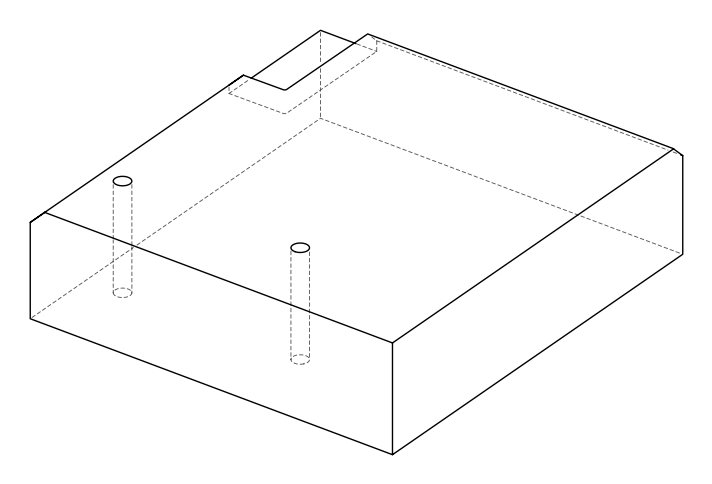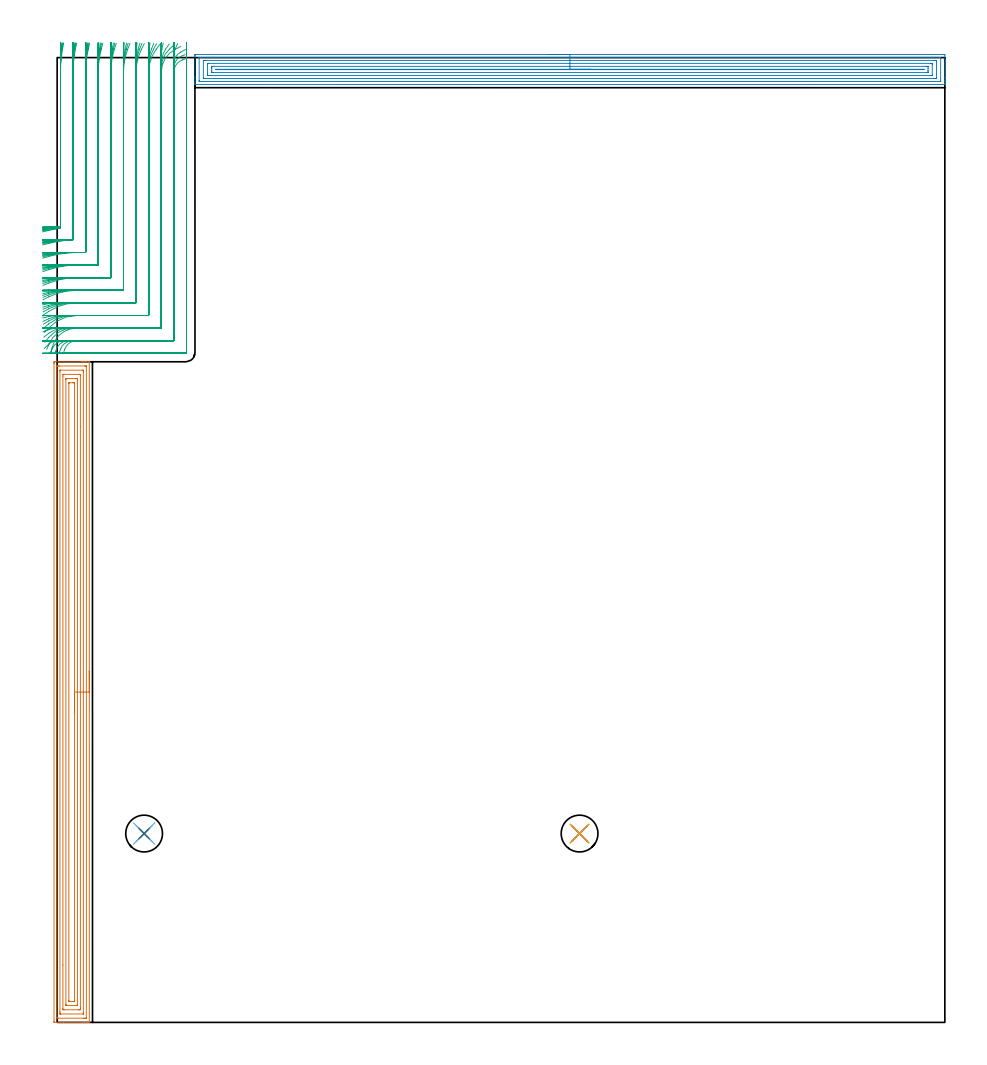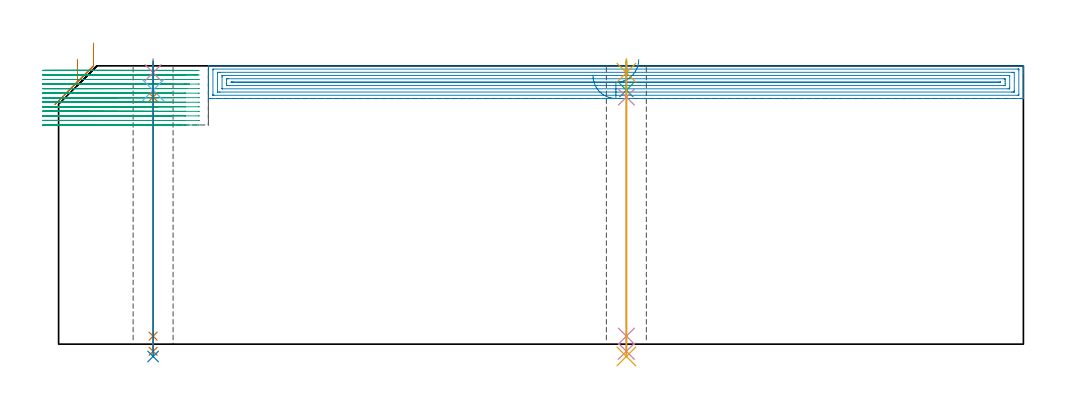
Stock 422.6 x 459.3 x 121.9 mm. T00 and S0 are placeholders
(PLAN: 11 operations, 8 tool changes, 83.9 min)
(1 AREA_MILL | FG_CHAMFER_SURFACE | UGT0205_001 | 15.44 min | 45434 mm3)
(2 AREA_MILL_1 | FG_CHAMFER_SURFACE_1 | UGT0205_001 | 17.31 min | 37204 mm3)
(3 MILL_CORNER_NOTCH_RECTANGULAR | CORNER_NOTCH_RECTANGULAR | NXT0201_009 | Follow Part, ap 2, ae 75% | 48.7 min | 244181 mm3)
(4 SPOT_DRILL | STEP1HOLE | NXT0321_9005460120000 | 0.05 min | 186 mm3)
(5 SPOT_DRILL_1 | STEP1HOLE_1 | NXT0321_9005460120000 | 0.05 min | 182 mm3)
(6 DRILL_BLIND_HOLE_INTO_CENTER | STEP1HOLE | UGT0301_191 | 0.05 min | 284 mm3)
(7 GUN_DRILL_THROUGH_HOLE | STEP1HOLE | UGT0307_003 | 0.59 min | 4267 mm3)
(8 SPADE_DRILL_TO_ENLARGE_THROUGH_HOLE | STEP1HOLE | UGT0306_008 | 0.52 min | 24498 mm3)
(9 DRILL_BLIND_HOLE_INTO_CENTER_1 | STEP1HOLE_1 | UGT0301_191 | 0.05 min | 291 mm3)
(10 GUN_DRILL_THROUGH_HOLE_1 | STEP1HOLE_1 | UGT0307_003 | 0.59 min | 4291 mm3)
(11 SPADE_DRILL_TO_ENLARGE_THROUGH_HOLE_1 | STEP1HOLE_1 | UGT0306_008 | 0.52 min | 24517 mm3)
(TOOL UGT0205_001 | Chamfer Mill 20 x 3 x 45 deg. | D20 FL50 Z2)
(TOOL NXT0201_009 | ENDMILL 8mm [2P460-0800-NA 1630] | D8 FL26 Z6)
(TOOL NXT0321_9005460120000 | NC Spot Drill, 142deg, 12mm, Carbide, Uncoated | D12 PA142 FL30 Z2)
(TOOL UGT0301_191 | Twist Drill 7.1 mm | D7.1 PA118 FL66 Z2)
(TOOL UGT0307_003 | Gun Drill 7 mm | D7 PA130 FL24 Z1)
(TOOL UGT0306_008 | Spade Drill 17.5mm | D17.5 PA132 FL10 Z2)
(OP 1 AREA_MILL)
G17 G21 G94 G90
T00 M6
G54
G17 G0 G90 X15.3 Y167.25 S1061 M3
G43 Z131.9 H0
G94 G1 Y167.212 Z131.028 F250.
Y167.098 Z130.163
Y166.909 Z129.312
Y166.647 Z128.48
Y166.313 Z127.674
Y165.91 Z126.9
Y165.442 Z126.164
Y164.91 Z125.472
Y164.321 Z124.829
Y163.678 Z124.239
Y162.986 Z123.708
Y162.25 Z123.24
Y161.476 Z122.837
Y160.67 Z122.503
Y159.838 Z122.241
Y158.987 Z122.052
Y158.122 Z121.938
Y157.25 Z121.9
Y0.156
X15.305 Y0.01 Z121.895
X15.293 Y0.008 Z121.884
X14.968 Y0. Z121.568
X14.592 Z121.191
X13.957 Z120.552
X12.757 Z119.354
X12.193 Z118.787
X2.964 Z109.561
X-1.254 Z105.343
X-1.323 Y0.001 Z105.275
X-1.492 Y0.01 Z105.106
X-1.499 Y0.18 Z105.099
X-1.5 Y0.607 Z105.1
Y313.467
X-1.499 Y313.893 Z105.101
X-1.495 Y314.354 Z105.103
X-1.492 Y314.491 Z105.106
X-1.039 Y314.495 Z105.558
X-0.439 Y314.5 Z106.158
X11.593 Z118.188
X12.193 Z118.787
X12.757 Z119.354
X13.075 Z119.671
X13.64 Z120.236
X13.957 Z120.552
X14.969 Z121.568
X15.293 Y314.493 Z121.884
X15.297 Y314.492 Z121.888
X15.3 Y314.339 Z121.9
Y157.25
X13.886 Z120.486
X13.885 Y2.187 Z120.485
X13.884 Y2.084 Z120.484
X13.881 Y2.034 Z120.481
X13.88 Y2.016 Z120.48
X13.849 Y2.01 Z120.449
X13.46 Y2.002 Z120.06
X13.075 Y2.001 Z119.675
X12.58 Y2. Z119.18
X0.725 Y2.001 Z107.325
X0.227 Y2.003 Z106.827
X0.017 Y2.01 Z106.617
X-0.079 Y2.021 Z106.521
X-0.085 Y2.319 Z106.515
Y2.392
Y312.313
X-0.084 Y312.416 Z106.516
X-0.081 Y312.466 Z106.519
X-0.08 Y312.484 Z106.52
X-0.049 Y312.49 Z106.551
X0.34 Y312.498 Z106.94
X0.725 Y312.499 Z107.325
X1.22 Y312.5 Z107.82
X13.075 Y312.499 Z119.675
X13.573 Y312.497 Z120.173
X13.783 Y312.49 Z120.383
X13.879 Y312.479 Z120.479
X13.884 Y312.181 Z120.484
X13.885 Y312.108 Z120.485
X13.886 Y157.25 Z120.486
X12.471 Z119.071
Y4.788
X12.469 Y4.177 Z119.069
X12.467 Y4.037 Z119.067
X12.465 Y4.011 Z119.065
X12.426 Y4.006 Z119.026
X12.367 Y4.001 Z118.967
X1.782 Y4. Z108.382
X1.607 Y4.003 Z108.207
X1.433 Y4.01 Z108.033
X1.335 Y4.017 Z107.935
X1.332 Y4.083 Z107.932
X1.33 Y4.177 Z107.93
X1.329 Y4.459 Z107.929
X1.328 Y5.07 Z107.928
X1.329 Y309.712 Z107.929
X1.331 Y310.323 Z107.931
X1.333 Y310.463 Z107.933
X1.335 Y310.489 Z107.935
X1.374 Y310.494 Z107.974
X1.433 Y310.499 Z108.033
X12.018 Y310.5 Z118.618
X12.193 Y310.497 Z118.793
X12.367 Y310.49 Z118.967
X12.465 Y310.483 Z119.065
X12.468 Y310.417 Z119.068
X12.47 Y310.323 Z119.07
X12.471 Y310.041 Z119.071
Y309.43
Y157.25
X11.057 Z117.657
Y6.855
X11.054 Y6.222 Z117.654
X11.05 Y6.016 Z117.65
X10.851 Y6.009 Z117.451
X10.429 Y6. Z117.029
X10.391 Z116.991
X3.334 Z109.934
X2.943 Y6.005 Z109.543
X2.753 Y6.01 Z109.353
X2.75 Y6.118 Z109.35
X2.744 Y6.598 Z109.344
X2.743 Y27.312 Z109.343
Y307.645
X2.746 Y308.278 Z109.346
X2.75 Y308.484 Z109.35
X2.949 Y308.491 Z109.549
X3.372 Y308.5 Z109.972
X3.409 Z110.009
X10.466 Z117.066
X10.857 Y308.495 Z117.457
X11.046 Y308.49 Z117.646
X11.05 Y308.382 Z117.65
X11.056 Y307.903 Z117.656
X11.057 Y283.609 Z117.657
Y157.25
X9.643 Z116.243
Y8.444
X9.642 Y8.249 Z116.242
X9.64 Y8.118 Z116.24
X9.636 Y8.02 Z116.236
X9.623 Y8.01 Z116.223
X9.546 Y8.006 Z116.146
X9.296 Y8.001 Z115.896
X4.885 Z111.485
X4.254 Y8.008 Z110.854
X4.17 Y8.01 Z110.77
X4.161 Y8.346 Z110.761
X4.158 Y8.542 Z110.758
X4.157 Y8.64 Z110.757
Y306.056
X4.158 Y306.252 Z110.758
X4.16 Y306.382 Z110.76
X4.164 Y306.481 Z110.764
X4.177 Y306.49 Z110.777
X4.254 Y306.494 Z110.854
X4.504 Y306.499 Z111.104
X8.915 Z115.515
X9.546 Y306.493 Z116.146
X9.63 Y306.49 Z116.23
X9.638 Y306.153 Z116.238
X9.642 Y305.958 Z116.242
X9.643 Y305.86 Z116.243
Y157.25
X8.229 Z114.829
X8.228 Y10.199 Z114.828
X8.227 Y10.086 Z114.827
X8.224 Y10.031 Z114.824
X8.222 Y10.011 Z114.822
X8.196 Y10.006 Z114.796
X7.782 Y10.002 Z114.382
X6.438 Y10. Z113.038
X6.018 Y10.003 Z112.618
X5.599 Y10.009 Z112.199
X5.577 Y10.01 Z112.177
X5.575 Y10.027 Z112.175
X5.573 Y10.073 Z112.173
X5.572 Y10.154 Z112.172
X5.571 Y10.274 Z112.171
X5.572 Y304.301 Z112.172
X5.573 Y304.414 Z112.173
X5.576 Y304.47 Z112.176
X5.578 Y304.489 Z112.178
X5.604 Y304.494 Z112.204
X6.018 Y304.498 Z112.618
X7.362 Y304.5 Z113.962
X7.782 Y304.497 Z114.382
X8.201 Y304.491 Z114.801
X8.223 Y304.49 Z114.823
X8.224 Y304.473 Z114.824
X8.227 Y304.427 Z114.827
X8.228 Y304.346 Z114.828
X8.229 Y304.226 Z114.829
Y157.25
Y156.378 Z114.867
Y155.514 Z114.981
Y154.662 Z115.17
Y153.83 Z115.432
Y153.024 Z115.766
Y152.25 Z116.169
Y151.514 Z116.637
Y150.822 Z117.168
Y150.179 Z117.758
Y149.59 Z118.401
Y149.059 Z119.093
Y148.59 Z119.829
Y148.187 Z120.603
Y147.853 Z121.409
Y147.591 Z122.241
Y147.402 Z123.092
Y147.288 Z123.957
Y147.25 Z124.829
G0 Z131.9
M5
M2
(OP 2 AREA_MILL_1)
G17 G21 G94 G90
T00 M6
G54
G17 G0 G90 X234.1 Y460.8 S1061 M3
G43 Z131.9 H0
Z117.6
G94 G1 X234.138 Z116.729 F250.
X234.252 Z115.864
X234.441 Z115.012
X234.703 Z114.18
X235.037 Z113.374
X235.44 Z112.6
X235.908 Z111.864
X236.44 Z111.172
X237.029 Z110.529
X237.672 Z109.94
X238.364 Z109.409
X239.1 Z108.94
X239.874 Z108.537
X240.68 Z108.203
X241.512 Z107.941
X242.364 Z107.752
X243.228 Z107.638
X244.1 Z107.6
X421.975
X422.359 Y460.796 Z107.602
X422.59 Y460.792 Z107.606
X422.6 Y460.558 Z107.84
Y449.665 Z118.73
Y448.247 Z120.15
Y447.894 Z120.501
Y447.189 Z121.211
Y446.905 Z121.495
X422.592 Y446.525 Z121.866
X422.59 Y446.503 Z121.888
X422.422 Y446.5 Z121.9
X65.777
X65.609 Y446.503 Z121.888
X65.6 Y446.526 Z121.865
Y446.905 Z121.495
Y447.189 Z121.211
Y447.894 Z120.501
Y449.132 Z119.265
Y449.665 Z118.73
Y450.284 Z118.111
Y460.025 Z108.372
X65.603 Y460.291 Z108.106
X65.609 Y460.792 Z107.606
X65.717 Y460.795 Z107.603
X66.225 Y460.8 Z107.6
X244.1
Y459.386 Z109.014
X420.208 Y459.385 Z109.015
X420.59 Y459.367 Z109.033
X420.595 Y459.253 Z109.147
X420.599 Y458.998 Z109.402
Y448.372 Z120.028
X420.591 Y447.962 Z120.438
X420.587 Y447.92 Z120.48
X420.569 Y447.918 Z120.482
X420.515 Y447.915 Z120.485
X420.406 Y447.914 Z120.486
X420.187
X67.992 Y447.915 Z120.485
X67.61 Y447.933 Z120.467
X67.605 Y448.046 Z120.354
X67.601 Y448.302 Z120.098
Y458.928 Z109.472
X67.609 Y459.338 Z109.062
X67.613 Y459.38 Z109.02
X67.631 Y459.382 Z109.018
X67.685 Y459.385 Z109.015
X67.794 Y459.386 Z109.014
X68.013
X244.1
Y457.971 Z110.429
X417.506
X418.061
X418.4 Y457.967 Z110.433
X418.512 Y457.964 Z110.436
X418.59 Y457.959 Z110.441
X418.594 Y457.833 Z110.567
X418.598 Y457.635 Z110.765
X418.6 Y457.437 Z110.963
X418.599 Y449.467 Z118.933
X418.595 Y449.401 Z118.999
X418.59 Y449.349 Z119.051
X418.583 Y449.335 Z119.065
X418.568 Y449.334 Z119.066
X418.4 Y449.331 Z119.069
X417.845 Y449.329 Z119.071
X417.506 Y449.328 Z119.072
X70.694 Y449.329 Z119.071
X70.139
X69.8 Y449.333 Z119.067
X69.688 Y449.335 Z119.065
X69.61 Y449.341 Z119.059
X69.606 Y449.467 Z118.933
X69.602 Y449.665 Z118.735
X69.6 Y449.863 Z118.537
X69.601 Y457.832 Z110.568
X69.605 Y457.899 Z110.501
X69.61 Y457.951 Z110.449
X69.617 Y457.965 Z110.435
X69.632 Y457.966 Z110.434
X69.8 Y457.969 Z110.431
X70.355 Y457.971 Z110.429
X70.694
X244.1
Y456.557 Z111.843
X415.912
X416.484 Y456.555 Z111.845
X416.543 Y456.553 Z111.847
X416.579 Y456.551 Z111.849
X416.59 Y456.516 Z111.884
X416.594 Y456.303 Z112.097
X416.6 Y455.876 Z112.524
X416.599 Y450.999 Z117.401
X416.596 Y450.781 Z117.619
X416.592 Y450.755 Z117.645
X416.588 Y450.749 Z117.651
X416.578 Y450.747 Z117.653
X416.518 Y450.744 Z117.656
X416.418 Y450.743 Z117.657
X72.288
X71.716 Y450.745 Z117.655
X71.657 Y450.747 Z117.653
X71.621 Y450.749 Z117.651
X71.61 Y450.783 Z117.617
X71.606 Y450.996 Z117.404
X71.6 Y451.424 Z116.976
X71.601 Y456.301 Z112.099
X71.604 Y456.519 Z111.881
X71.608 Y456.545 Z111.855
X71.612 Y456.55 Z111.85
X71.621 Y456.553 Z111.847
X71.682 Y456.556 Z111.844
X71.782 Y456.557 Z111.843
X244.1
Y455.143 Z113.257
X413.93
X414.097 Y455.141 Z113.259
X414.429 Y455.136 Z113.264
X414.591 Y455.125 Z113.275
X414.595 Y455.073 Z113.327
X414.598 Y454.978 Z113.422
X414.6 Y454.315 Z114.085
Y453.207 Z115.193
X414.599 Y452.545 Z115.855
X414.593 Y452.322 Z116.078
X414.586 Y452.164 Z116.236
X414.263 Y452.159 Z116.241
X414.096 Y452.157 Z116.243
X74.27
X74.103 Y452.158 Z116.242
X73.771 Y452.164 Z116.236
X73.609 Y452.175 Z116.225
X73.605 Y452.227 Z116.173
X73.602 Y452.322 Z116.078
X73.6 Y452.985 Z115.415
Y454.093 Z114.307
X73.601 Y454.755 Z113.645
X73.607 Y454.978 Z113.422
X73.614 Y455.136 Z113.264
X73.937 Y455.141 Z113.259
X74.103 Y455.143 Z113.257
X244.1
Y453.729 Z114.671
X411.775 Y453.728 Z114.672
X412.143 Y453.726 Z114.674
X412.517 Y453.722 Z114.678
X412.59 Y453.716 Z114.684
X412.597 Y453.643 Z114.757
X412.593 Y453.595 Z114.805
X412.59 Y453.58 Z114.82
X412.58 Y453.578 Z114.822
X412.492 Y453.575 Z114.825
X412.302 Y453.572 Z114.828
X76.425 Y453.571 Z114.829
X76.057 Y453.574 Z114.826
X75.683 Y453.578 Z114.822
X75.61 Y453.584 Z114.816
X75.603 Y453.657 Z114.743
X75.607 Y453.705 Z114.695
X75.61 Y453.72 Z114.68
X75.62 Y453.722 Z114.678
X75.708 Y453.725 Z114.675
X75.898 Y453.728 Z114.672
X244.1 Y453.729 Z114.671
X244.972 Z114.709
X245.836 Z114.823
X246.688 Z115.012
X247.52 Z115.274
X248.326 Z115.608
X249.1 Z116.011
X249.836 Z116.48
X250.528 Z117.011
X251.171 Z117.6
X251.76 Z118.243
X252.292 Z118.935
X252.76 Z119.671
X253.163 Z120.445
X253.497 Z121.251
X253.759 Z122.083
X253.948 Z122.935
X254.062 Z123.8
X254.1 Z124.671
G0 Z131.9
M5
M2
(OP 3 MILL_CORNER_NOTCH_RECTANGULAR)
G17 G21 G94 G90
T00 M6
G54
G17 G0 G90 X-6.926 Y376.348 S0 M3
G43 Z131.9 H1
Z119.908
G94 G1 X-4. Y377.012 F250.
G2 X1.259 Y377.961 R60. F500.
G3 X1.6 Y378.352 R0.4
G1 Y452.526
G2 X2.575 Y463.3 R60.
G1 X3.114 Y466.251 F250.
G0 Z131.9
X-6.908 Y370.104
Z119.908
G1 X-4. Y370.841
G2 X7.22 Y372.461 R54. F500.
G3 X7.6 Y372.855 R0.4
G1 Y452.526
G2 X8.686 Y463.3 R54.
G1 X9.284 Y466.24 F250.
G0 Z131.9
X-6.883 Y363.796
Z119.908
G1 X-4. Y364.626
G2 X9.281 Y366.5 R48. F500.
G1 X13.205
G3 X13.6 Y366.895 R0.4
G1 Y452.526
G2 X14.825 Y463.3 R48.
G1 X15.498 Y466.223 F250.
G0 Z131.9
X-6.846 Y357.396
Z119.908
G1 X-4. Y358.345
G2 X9.281 Y360.5 R42. F500.
G1 X19.204
G3 X19.6 Y360.896 R0.4
G1 Y452.526
G2 X21.005 Y463.3 R42.
G1 X21.775 Y466.2 F250.
G0 Z131.9
X-6.788 Y350.854
Z119.908
G1 X-4. Y351.961
G2 X9.281 Y354.5 R36. F500.
G1 X25.204
G3 X25.6 Y354.896 R0.4
G1 Y452.526
G2 X27.25 Y463.3 R36.
G1 X28.148 Y466.163 F250.
G0 Z131.9
X-6.69 Y344.072
Z119.908
G1 X-4. Y345.4
G2 X9.281 Y348.5 R30. F500.
G1 X31.204
G3 X31.6 Y348.896 R0.4
G1 Y452.526
G2 X33.601 Y463.3 R30.
G1 X34.679 Y466.1 F250.
G0 Z131.9
X-6.499 Y336.83
Z119.908
G1 X-4. Y338.491
G2 X9.281 Y342.5 R24. F500.
G1 X37.204
G3 X37.6 Y342.896 R0.4
G1 Y452.526
G2 X40.154 Y463.3 R24.
G1 X41.501 Y465.981 F250.
G0 Z131.9
X-6.025 Y328.436
Z119.908
G1 X-4. Y330.65
G2 X9.281 Y336.5 R18. F500.
G1 X43.204
G3 X43.6 Y336.896 R0.4
G1 Y452.526
G2 X47.18 Y463.3 R18.
G1 X48.976 Y465.703 F250.
G0 Z131.9
X-3.088 Y318.375
Z119.908
G1 X-2.39 Y321.292
G2 X9.281 Y330.5 R12. F500.
G1 X49.203
G3 X49.6 Y330.897 R0.4
G1 Y452.526
G2 X56.219 Y463.252 R12.
G1 X58.9 Y464.597 F250.
G0 Z131.9
X3.124 Y319.086
Z119.908
G1 X3.624 Y320.5
G2 X9.281 Y324.5 R6. F500.
G1 X55.203
G3 X55.6 Y324.897 R0.4
G1 Y452.526
G2 X59.6 Y458.183 R6.
G1 X61.014 Y458.683 F250.
G0 Z131.9
X6.281 Y318.5
Z119.908
G1 X9.281
X61.203 F500.
G3 X61.6 Y318.897 R0.4
G1 Y452.526
Y455.526 F250.
G0 Z131.9
X-6.947 Y376.867
Z117.915
G1 X-4. Y377.43
G2 X1.245 Y378.196 R60. F500.
G3 X1.6 Y378.588 R0.4
G1 Y454.518
G2 X2.246 Y463.3 R60.
G1 X2.685 Y466.268 F250.
G0 Z131.9
X-6.934 Y370.682
Z117.915
G1 X-4. Y371.309
G2 X7.205 Y372.5 R54. F500.
G3 X7.6 Y372.895 R0.4
G1 Y454.518
G2 X8.319 Y463.3 R54.
G1 X8.807 Y466.26 F250.
G0 Z131.9
X-6.916 Y364.451
Z117.915
G1 X-4. Y365.156
G2 X7.278 Y366.5 R48. F500.
G1 X13.205
G3 X13.6 Y366.895 R0.4
G1 Y454.518
G2 X14.41 Y463.3 R48.
G1 X14.959 Y466.249 F250.
G0 Z131.9
X-6.89 Y358.152
Z117.915
G1 X-4. Y358.957
G2 X7.278 Y360.5 R42. F500.
G1 X19.204
G3 X19.6 Y360.896 R0.4
G1 Y454.518
G2 X20.528 Y463.3 R42.
G1 X21.156 Y466.234 F250.
G0 Z131.9
X-6.849 Y351.748
Z117.915
G1 X-4. Y352.688
G2 X7.278 Y354.5 R36. F500.
G1 X25.204
G3 X25.6 Y354.896 R0.4
G1 Y454.518
G2 X26.688 Y463.3 R36.
G1 X27.419 Y466.209 F250.
G0 Z131.9
X-6.78 Y345.171
Z117.915
G1 X-4. Y346.299
G2 X7.278 Y348.5 R30. F500.
G1 X31.204
G3 X31.6 Y348.896 R0.4
G1 Y454.518
G2 X32.914 Y463.3 R30.
G1 X33.792 Y466.169 F250.
G0 Z131.9
X-6.648 Y338.275
Z117.915
G1 X-4. Y339.685
G2 X7.278 Y342.5 R24. F500.
G1 X37.204
G3 X37.6 Y342.896 R0.4
G1 Y454.518
G2 X39.264 Y463.3 R24.
G1 X40.362 Y466.092 F250.
G0 Z131.9
X-6.338 Y330.649
Z117.915
G1 X-4. Y332.528
G2 X7.278 Y336.5 R18. F500.
G1 X43.204
G3 X43.6 Y336.896 R0.4
G1 Y454.518
G2 X45.888 Y463.3 R18.
G1 X47.351 Y465.919 F250.
G0 Z131.9
X-4.942 Y320.411
Z117.915
G1 X-3.774 Y323.174
G2 X7.278 Y330.5 R12. F500.
G1 X49.203
G3 X49.6 Y330.897 R0.4
G1 Y454.518
G2 X53.422 Y463.3 R12.
G1 X55.618 Y465.344 F250.
G0 Z131.9
X1.122 Y319.086
Z117.915
G1 X1.622 Y320.5
G2 X7.278 Y324.5 R6. F500.
G1 X55.203
G3 X55.6 Y324.897 R0.4
G1 Y454.518
G2 X59.508 Y460.141 R6.
G1 X60.914 Y460.664 F250.
G0 Z131.9
X4.278 Y318.5
Z117.915
G1 X7.278
X61.203 F500.
G3 X61.6 Y318.897 R0.4
G1 Y454.518
Y457.518 F250.
G0 Z131.9
X-6.964 Y377.313
Z115.923
G1 X-4. Y377.777
G2 X1.232 Y378.363 R60. F500.
G3 X1.6 Y378.757 R0.4
G1 Y456.601
G2 X1.975 Y463.3 R60.
G1 X2.31 Y466.281 F250.
G0 Z131.9
X-6.955 Y371.18
Z115.923
G1 X-4. Y371.696
G2 X5.285 Y372.5 R54. F500.
G1 X7.205
G3 X7.6 Y372.895 R0.4
G1 Y456.601
G2 X8.017 Y463.3 R54.
G1 X8.389 Y466.277 F250.
G0 Z131.9
X-6.943 Y365.013
Z115.923
G1 X-4. Y365.593
G2 X5.285 Y366.5 R48. F500.
G1 X13.205
G3 X13.6 Y366.895 R0.4
G1 Y456.601
G2 X14.07 Y463.3 R48.
G1 X14.489 Y466.271 F250.
G0 Z131.9
X-6.926 Y358.798
Z115.923
G1 X-4. Y359.461
G2 X5.285 Y360.5 R42. F500.
G1 X19.204
G3 X19.6 Y360.896 R0.4
G1 Y456.601
G2 X20.138 Y463.3 R42.
G1 X20.616 Y466.262 F250.
G0 Z131.9
X-6.899 Y352.508
Z115.923
G1 X-4. Y353.282
G2 X5.285 Y354.5 R36. F500.
G1 X25.204
G3 X25.6 Y354.896 R0.4
G1 Y456.601
G2 X26.229 Y463.3 R36.
G1 X26.787 Y466.248 F250.
G0 Z131.9
X-6.853 Y346.098
Z115.923
G1 X-4. Y347.027
G2 X5.285 Y348.5 R30. F500.
G1 X31.204
G3 X31.6 Y348.896 R0.4
G1 Y456.601
G2 X32.358 Y463.3 R30.
G1 X33.028 Y466.224 F250.
G0 Z131.9
X-6.766 Y339.471
Z115.923
G1 X-4. Y340.631
G2 X5.285 Y342.5 R24. F500.
G1 X37.204
G3 X37.6 Y342.896 R0.4
G1 Y456.601
G2 X38.554 Y463.3 R24.
G1 X39.391 Y466.181 F250.
G0 Z131.9
X-6.57 Y332.373
Z115.923
G1 X-4. Y333.92
G2 X5.285 Y336.5 R18. F500.
G1 X43.204
G3 X43.6 Y336.896 R0.4
G1 Y456.601
G2 X44.893 Y463.3 R18.
G1 X46.01 Y466.084 F250.
G0 Z131.9
X-5.9 Y323.781
Z115.923
G1 X-4. Y326.102
G2 X5.285 Y330.5 R12. F500.
G1 X49.203
G3 X49.6 Y330.897 R0.4
G1 Y456.601
G2 X51.644 Y463.3 R12.
G1 X53.319 Y465.789 F250.
G0 Z131.9
X-0.87 Y319.104
Z115.923
G1 X-0.366 Y320.517
G2 X5.285 Y324.5 R6. F500.
G1 X55.203
G3 X55.6 Y324.897 R0.4
G1 Y456.601
G2 X58.874 Y461.946 R6.
G1 X61.547 Y463.308 F250.
G0 Z131.9
X2.285 Y318.5
Z115.923
G1 X5.285
X61.203 F500.
G3 X61.6 Y318.897 R0.4
G1 Y456.601
Y459.601 F250.
G0 Z131.9
X-6.978 Y377.692
Z113.931
G1 X-4. Y378.056
G2 X1.219 Y378.464 R60. F500.
G3 X1.6 Y378.859 R0.4
G1 Y460.79
G2 X1.653 Y463.3 R60.
G1 X1.778 Y466.297 F250.
G0 Z131.9
X-6.973 Y371.601
Z113.931
G1 X-4. Y372.006
G2 X3.286 Y372.5 R54. F500.
G1 X7.205
G3 X7.6 Y372.895 R0.4
G1 Y460.79
G2 X7.658 Y463.3 R54.
G1 X7.798 Y466.297 F250.
G0 Z131.9
X-6.965 Y365.488
Z113.931
G1 X-4. Y365.944
G2 X3.286 Y366.5 R48. F500.
G1 X13.205
G3 X13.6 Y366.895 R0.4
G1 Y460.79
G2 X13.666 Y463.3 R48.
G1 X13.823 Y466.296 F250.
G0 Z131.9
X-6.955 Y359.343
Z113.931
G1 X-4. Y359.863
G2 X3.286 Y360.5 R42. F500.
G1 X19.204
G3 X19.6 Y360.896 R0.4
G1 Y460.79
G2 X19.675 Y463.3 R42.
G1 X19.854 Y466.295 F250.
G0 Z131.9
X-6.938 Y353.148
Z113.931
G1 X-4. Y353.755
G2 X3.286 Y354.5 R36. F500.
G1 X25.204
G3 X25.6 Y354.896 R0.4
G1 Y460.79
G2 X25.688 Y463.3 R36.
G1 X25.897 Y466.293 F250.
G0 Z131.9
X-6.91 Y346.873
Z113.931
G1 X-4. Y347.602
G2 X3.286 Y348.5 R30. F500.
G1 X31.204
G3 X31.6 Y348.896 R0.4
G1 Y460.79
G2 X31.705 Y463.3 R30.
G1 X31.956 Y466.289 F250.
G0 Z131.9
X-6.858 Y340.457
Z113.931
G1 X-4. Y341.367
G2 X3.286 Y342.5 R24. F500.
G1 X37.204
G3 X37.6 Y342.896 R0.4
G1 Y460.79
G2 X37.732 Y463.3 R24.
G1 X38.045 Y466.284 F250.
G0 Z131.9
X-6.743 Y333.745
Z113.931
G1 X-4. Y334.96
G2 X3.286 Y336.5 R18. F500.
G1 X43.204
G3 X43.6 Y336.896 R0.4
G1 Y460.79
G2 X43.776 Y463.3 R18.
G1 X44.194 Y466.271 F250.
G0 Z131.9
X-6.384 Y326.214
Z113.931
G1 X-4. Y328.035
G2 X3.286 Y330.5 R12. F500.
G1 X49.203
G3 X49.6 Y330.897 R0.4
G1 Y460.79
G2 X49.865 Y463.3 R12.
G1 X50.493 Y466.234 F250.
G0 Z131.9
X-3.421 Y318.341
Z113.931
G1 X-2.143 Y321.055
G2 X3.286 Y324.5 R6. F500.
G1 X55.203
G3 X55.6 Y324.897 R0.4
G1 Y460.79
G2 X56.15 Y463.3 R6.
G1 X57.405 Y466.025 F250.
G0 Z131.9
X0.286 Y318.5
Z113.931
G1 X3.286
X61.203 F500.
G3 X61.6 Y318.897 R0.4
G1 Y460.79
Y463.79 F250.
G0 Z131.9
X-6.993 Y378.151
Z111.938
G1 X-4. Y378.358
G2 X0.129 Y378.5 R60. F500.
G1 X1.205
G3 X1.6 Y378.895 R0.4
G1 Y462.925
G2 X1.601 Y463.3 R60.
G1 X1.62 Y466.3 F250.
G0 Z131.9
X-6.991 Y372.113
Z111.938
G1 X-4. Y372.342
G2 X0.129 Y372.5 R54. F500.
G1 X7.205
G3 X7.6 Y372.895 R0.4
G1 Y462.925
G2 X7.601 Y463.3 R54.
G1 X7.622 Y466.3 F250.
G0 Z131.9
X-6.989 Y366.064
Z111.938
G1 X-4. Y366.322
G2 X0.129 Y366.5 R48. F500.
G1 X13.205
G3 X13.6 Y366.895 R0.4
G1 Y462.925
G2 X13.601 Y463.3 R48.
G1 X13.625 Y466.3 F250.
G0 Z131.9
X-6.985 Y360.002
Z111.938
G1 X-4. Y360.297
G2 X0.129 Y360.5 R42. F500.
G1 X19.204
G3 X19.6 Y360.896 R0.4
G1 Y462.925
G2 X19.602 Y463.3 R42.
G1 X19.628 Y466.3 F250.
G0 Z131.9
X-6.98 Y353.918
Z111.938
G1 X-4. Y354.262
G2 X0.129 Y354.5 R36. F500.
G1 X25.204
G3 X25.6 Y354.896 R0.4
G1 Y462.925
G2 X25.602 Y463.3 R36.
G1 X25.633 Y466.3 F250.
G0 Z131.9
X-6.971 Y347.802
Z111.938
G1 X-4. Y348.215
G2 X0.129 Y348.5 R30. F500.
G1 X31.204
G3 X31.6 Y348.896 R0.4
G1 Y462.925
G2 X31.602 Y463.3 R30.
G1 X31.64 Y466.3 F250.
G0 Z131.9
X-6.955 Y341.626
Z111.938
G1 X-4. Y342.142
G2 X0.129 Y342.5 R24. F500.
G1 X37.204
G3 X37.6 Y342.896 R0.4
G1 Y462.925
G2 X37.603 Y463.3 R24.
G1 X37.65 Y466.3 F250.
G0 Z131.9
X-6.92 Y335.332
Z111.938
G1 X-4. Y336.02
G2 X0.129 Y336.5 R18. F500.
G1 X43.204
G3 X43.6 Y336.896 R0.4
G1 Y462.925
G2 X43.604 Y463.3 R18.
G1 X43.666 Y466.299 F250.
G0 Z131.9
X-6.817 Y328.735
Z111.938
G1 X-4. Y329.767
G2 X0.129 Y330.5 R12. F500.
G1 X49.203
G3 X49.6 Y330.897 R0.4
G1 Y462.925
G2 X49.606 Y463.3 R12.
G1 X49.7 Y466.299 F250.
G0 Z131.9
X-6.177 Y320.789
Z111.938
G1 X-4. Y322.854
G2 X0.129 Y324.5 R6. F500.
G1 X55.203
G3 X55.6 Y324.897 R0.4
G1 Y462.925
G2 X55.612 Y463.3 R6.
G1 X55.799 Y466.294 F250.
G0 Z131.9
X-2.871 Y318.5
Z111.938
G1 X0.129
X61.203 F500.
G3 X61.6 Y318.897 R0.4
G1 Y462.925
Y465.925 F250.
G0 Z131.9
X-7. Y378.465
Z109.946
G1 X-4. Y378.497
G2 X-3.368 Y378.5 R60. F500.
G1 X1.205
G3 X1.6 Y378.895 R0.4
G1 Y463.3
Y466.3 F250.
G0 Z131.9
X-7. Y372.461
Z109.946
G1 X-4. Y372.496
G2 X-3.368 Y372.5 R54. F500.
G1 X7.205
G3 X7.6 Y372.895 R0.4
G1 Y463.3
Y466.3 F250.
G0 Z131.9
X-7. Y366.456
Z109.946
G1 X-4. Y366.496
G2 X-3.368 Y366.5 R48. F500.
G1 X13.205
G3 X13.6 Y366.895 R0.4
G1 Y463.3
Y466.3 F250.
G0 Z131.9
X-7. Y360.45
Z109.946
G1 X-4. Y360.495
G2 X-3.368 Y360.5 R42. F500.
G1 X19.204
G3 X19.6 Y360.896 R0.4
G1 Y463.3
Y466.3 F250.
G0 Z131.9
X-7. Y354.442
Z109.946
G1 X-4. Y354.494
G2 X-3.368 Y354.5 R36. F500.
G1 X25.204
G3 X25.6 Y354.896 R0.4
G1 Y463.3
Y466.3 F250.
G0 Z131.9
X-6.999 Y348.43
Z109.946
G1 X-4. Y348.493
G2 X-3.368 Y348.5 R30. F500.
G1 X31.204
G3 X31.6 Y348.896 R0.4
G1 Y463.3
Y466.3 F250.
G0 Z131.9
X-6.999 Y342.413
Z109.946
G1 X-4. Y342.492
G2 X-3.368 Y342.5 R24. F500.
G1 X37.204
G3 X37.6 Y342.896 R0.4
G1 Y463.3
Y466.3 F250.
G0 Z131.9
X-6.998 Y336.384
Z109.946
G1 X-4. Y336.489
G2 X-3.368 Y336.5 R18. F500.
G1 X43.204
G3 X43.6 Y336.896 R0.4
G1 Y463.3
Y466.3 F250.
G0 Z131.9
X-6.996 Y330.325
Z109.946
G1 X-4. Y330.483
G2 X-3.368 Y330.5 R12. F500.
G1 X49.203
G3 X49.6 Y330.897 R0.4
G1 Y463.3
Y466.3 F250.
G0 Z131.9
X-6.983 Y324.151
Z109.946
G1 X-4. Y324.467
G2 X-3.368 Y324.5 R6. F500.
G1 X55.203
G3 X55.6 Y324.897 R0.4
G1 Y463.3
Y466.3 F250.
G0 Z131.9
X-6.368 Y318.5
Z109.946
G1 X-3.368
X61.203 F500.
G3 X61.6 Y318.897 R0.4
G1 Y463.3
Y466.3 F250.
G0 Z131.9
X-7. Y378.5
Z107.954
G1 X-4.
X1.205 F500.
G3 X1.6 Y378.895 R0.4
G1 Y463.3
Y466.3 F250.
G0 Z131.9
X-7. Y372.5
Z107.954
G1 X-4.
X7.205 F500.
G3 X7.6 Y372.895 R0.4
G1 Y463.3
Y466.3 F250.
G0 Z131.9
X-7. Y366.5
Z107.954
G1 X-4.
X13.205 F500.
G3 X13.6 Y366.895 R0.4
G1 Y463.3
Y466.3 F250.
G0 Z131.9
X-7. Y360.5
Z107.954
G1 X-4.
X19.204 F500.
G3 X19.6 Y360.896 R0.4
G1 Y463.3
Y466.3 F250.
G0 Z131.9
X-7. Y354.5
Z107.954
G1 X-4.
X25.204 F500.
G3 X25.6 Y354.896 R0.4
G1 Y463.3
Y466.3 F250.
G0 Z131.9
X-7. Y348.5
Z107.954
G1 X-4.
X31.204 F500.
G3 X31.6 Y348.896 R0.4
G1 Y463.3
Y466.3 F250.
G0 Z131.9
X-7. Y342.5
Z107.954
G1 X-4.
X37.204 F500.
G3 X37.6 Y342.896 R0.4
G1 Y463.3
Y466.3 F250.
G0 Z131.9
X-7. Y336.5
Z107.954
G1 X-4.
X43.204 F500.
G3 X43.6 Y336.896 R0.4
G1 Y463.3
Y466.3 F250.
G0 Z131.9
X-7. Y330.5
Z107.954
G1 X-4.
X49.203 F500.
G3 X49.6 Y330.897 R0.4
G1 Y463.3
Y466.3 F250.
G0 Z131.9
X-7. Y324.499
Z107.954
G1 X-4. Y324.5
X49.203 F500.
X55.203
G3 X55.6 Y324.897 R0.4
G1 Y463.3
Y466.3 F250.
G0 Z131.9
X-6.999 Y318.5
Z107.954
G1 X-3.999
X61.203 F500.
G3 X61.6 Y318.897 R0.4
G1 Y463.3
Y466.3 F250.
G0 Z131.9
X-7. Y378.5
Z105.962
G1 X-4.
X1.205 F500.
G3 X1.6 Y378.895 R0.4
G1 Y463.3
Y466.3 F250.
G0 Z131.9
X-7. Y372.5
Z105.962
G1 X-4.
X7.205 F500.
G3 X7.6 Y372.895 R0.4
G1 Y463.3
Y466.3 F250.
G0 Z131.9
X-7. Y366.5
Z105.962
G1 X-4.
X13.205 F500.
G3 X13.6 Y366.895 R0.4
G1 Y463.3
Y466.3 F250.
G0 Z131.9
X-7. Y360.5
Z105.962
G1 X-4.
X19.205 F500.
G3 X19.6 Y360.895 R0.4
G1 Y463.3
Y466.3 F250.
G0 Z131.9
X-7. Y354.5
Z105.962
G1 X-4.
X25.204 F500.
G3 X25.6 Y354.896 R0.4
G1 Y463.3
Y466.3 F250.
G0 Z131.9
X-7. Y348.5
Z105.962
G1 X-4.
X31.204 F500.
G3 X31.6 Y348.896 R0.4
G1 Y463.3
Y466.3 F250.
G0 Z131.9
X-7. Y342.5
Z105.962
G1 X-4.
X37.204 F500.
G3 X37.6 Y342.896 R0.4
G1 Y463.3
Y466.3 F250.
G0 Z131.9
X-7. Y336.5
Z105.962
G1 X-4.
X43.204 F500.
G3 X43.6 Y336.896 R0.4
G1 Y463.3
Y466.3 F250.
G0 Z131.9
X-7. Y330.5
Z105.962
G1 X-4.
X49.204 F500.
G3 X49.6 Y330.896 R0.4
G1 Y463.3
Y466.3 F250.
G0 Z131.9
X-7. Y324.5
Z105.962
G1 X-4.
X55.203 F500.
G3 X55.6 Y324.897 R0.4
G1 Y463.3
Y466.3 F250.
G0 Z131.9
X-7. Y318.5
Z105.962
G1 X-4.
X61.203 F500.
G3 X61.6 Y318.897 R0.4
G1 Y463.3
Y466.3 F250.
G0 Z131.9
X-7. Y378.5
Z103.969
G1 X-4.
X1.205 F500.
G3 X1.6 Y378.895 R0.4
G1 Y463.3
Y466.3 F250.
G0 Z131.9
X-7. Y372.5
Z103.969
G1 X-4.
X7.205 F500.
G3 X7.6 Y372.895 R0.4
G1 Y463.3
Y466.3 F250.
G0 Z131.9
X-7. Y366.5
Z103.969
G1 X-4.
X13.205 F500.
G3 X13.6 Y366.895 R0.4
G1 Y463.3
Y466.3 F250.
G0 Z131.9
X-7. Y360.5
Z103.969
G1 X-4.
X19.204 F500.
G3 X19.6 Y360.896 R0.4
G1 Y463.3
Y466.3 F250.
G0 Z131.9
X-7. Y354.5
Z103.969
G1 X-4.
X25.204 F500.
G3 X25.6 Y354.896 R0.4
G1 Y463.3
Y466.3 F250.
G0 Z131.9
X-7. Y348.5
Z103.969
G1 X-4.
X31.204 F500.
G3 X31.6 Y348.896 R0.4
G1 Y463.3
Y466.3 F250.
G0 Z131.9
X-7. Y342.5
Z103.969
G1 X-4.
X37.204 F500.
G3 X37.6 Y342.896 R0.4
G1 Y463.3
Y466.3 F250.
G0 Z131.9
X-7. Y336.5
Z103.969
G1 X-4.
X43.204 F500.
G3 X43.6 Y336.896 R0.4
G1 Y463.3
Y466.3 F250.
G0 Z131.9
X-7. Y330.5
Z103.969
G1 X-4.
X49.203 F500.
G3 X49.6 Y330.897 R0.4
G1 Y463.3
Y466.3 F250.
G0 Z131.9
X-7. Y324.5
Z103.969
G1 X-4.
X55.203 F500.
G3 X55.6 Y324.897 R0.4
G1 Y463.3
Y466.3 F250.
G0 Z131.9
X-7. Y318.5
Z103.969
G1 X-4.
X61.203 F500.
G3 X61.6 Y318.897 R0.4
G1 Y463.3
Y466.3 F250.
G0 Z131.9
X-7. Y378.5
Z101.977
G1 X-4.
X1.205 F500.
G3 X1.6 Y378.895 R0.4
G1 Y463.3
Y466.3 F250.
G0 Z131.9
X-7. Y372.5
Z101.977
G1 X-4.
X7.205 F500.
G3 X7.6 Y372.895 R0.4
G1 Y463.3
Y466.3 F250.
G0 Z131.9
X-7. Y366.5
Z101.977
G1 X-4.
X13.205 F500.
G3 X13.6 Y366.895 R0.4
G1 Y463.3
Y466.3 F250.
G0 Z131.9
X-7. Y360.5
Z101.977
G1 X-4.
X19.204 F500.
G3 X19.6 Y360.896 R0.4
G1 Y463.3
Y466.3 F250.
G0 Z131.9
X-7. Y354.5
Z101.977
G1 X-4.
X25.204 F500.
G3 X25.6 Y354.896 R0.4
G1 Y463.3
Y466.3 F250.
G0 Z131.9
X-7. Y348.5
Z101.977
G1 X-4.
X31.204 F500.
G3 X31.6 Y348.896 R0.4
G1 Y463.3
Y466.3 F250.
G0 Z131.9
X-7. Y342.5
Z101.977
G1 X-4.
X37.204 F500.
G3 X37.6 Y342.896 R0.4
G1 Y463.3
Y466.3 F250.
G0 Z131.9
X-7. Y336.5
Z101.977
G1 X-4.
X43.204 F500.
G3 X43.6 Y336.896 R0.4
G1 Y463.3
Y466.3 F250.
G0 Z131.9
X-7. Y330.5
Z101.977
G1 X-4.
X49.203 F500.
G3 X49.6 Y330.897 R0.4
G1 Y463.3
Y466.3 F250.
G0 Z131.9
X-7. Y324.5
Z101.977
G1 X-4.
X55.203 F500.
G3 X55.6 Y324.897 R0.4
G1 Y463.3
Y466.3 F250.
G0 Z131.9
X-7. Y318.5
Z101.977
G1 X-4.
X61.203 F500.
G3 X61.6 Y318.897 R0.4
G1 Y463.3
Y466.3 F250.
G0 Z131.9
X-7. Y378.5
Z99.985
G1 X-4.
X1.205 F500.
G3 X1.6 Y378.895 R0.4
G1 Y463.3
Y466.3 F250.
G0 Z131.9
X-7. Y372.5
Z99.985
G1 X-4.
X7.205 F500.
G3 X7.6 Y372.895 R0.4
G1 Y463.3
Y466.3 F250.
G0 Z131.9
X-7. Y366.5
Z99.985
G1 X-4.
X13.205 F500.
G3 X13.6 Y366.895 R0.4
G1 Y463.3
Y466.3 F250.
G0 Z131.9
X-7. Y360.5
Z99.985
G1 X-4.
X19.204 F500.
G3 X19.6 Y360.896 R0.4
G1 Y463.3
Y466.3 F250.
G0 Z131.9
X-7. Y354.5
Z99.985
G1 X-4.
X25.204 F500.
G3 X25.6 Y354.896 R0.4
G1 Y463.3
Y466.3 F250.
G0 Z131.9
X-7. Y348.5
Z99.985
G1 X-4.
X31.204 F500.
G3 X31.6 Y348.896 R0.4
G1 Y463.3
Y466.3 F250.
G0 Z131.9
X-7. Y342.5
Z99.985
G1 X-4.
X37.204 F500.
G3 X37.6 Y342.896 R0.4
G1 Y463.3
Y466.3 F250.
G0 Z131.9
X-7. Y336.5
Z99.985
G1 X-4.
X43.204 F500.
G3 X43.6 Y336.896 R0.4
G1 Y463.3
Y466.3 F250.
G0 Z131.9
X-7. Y330.5
Z99.985
G1 X-4.
X49.203 F500.
G3 X49.6 Y330.897 R0.4
G1 Y463.3
Y466.3 F250.
G0 Z131.9
X-7. Y324.5
Z99.985
G1 X-4.
X55.203 F500.
G3 X55.6 Y324.897 R0.4
G1 Y463.3
Y466.3 F250.
G0 Z131.9
X-7. Y318.5
Z99.985
G1 X-4.
X61.203 F500.
G3 X61.6 Y318.897 R0.4
G1 Y463.3
Y466.3 F250.
G0 Z131.9
X-7. Y378.5
Z97.992
G1 X-4.
X1.205 F500.
G3 X1.6 Y378.895 R0.4
G1 Y463.3
Y466.3 F250.
G0 Z131.9
X-7. Y372.5
Z97.992
G1 X-4.
X7.205 F500.
G3 X7.6 Y372.895 R0.4
G1 Y463.3
Y466.3 F250.
G0 Z131.9
X-7. Y366.5
Z97.992
G1 X-4.
X13.205 F500.
G3 X13.6 Y366.895 R0.4
G1 Y463.3
Y466.3 F250.
G0 Z131.9
X-7. Y360.5
Z97.992
G1 X-4.
X19.204 F500.
G3 X19.6 Y360.896 R0.4
G1 Y463.3
Y466.3 F250.
G0 Z131.9
X-7. Y354.5
Z97.992
G1 X-4.
X25.204 F500.
G3 X25.6 Y354.896 R0.4
G1 Y463.3
Y466.3 F250.
G0 Z131.9
X-7. Y348.5
Z97.992
G1 X-4.
X31.204 F500.
G3 X31.6 Y348.896 R0.4
G1 Y463.3
Y466.3 F250.
G0 Z131.9
X-7. Y342.5
Z97.992
G1 X-4.
X37.204 F500.
G3 X37.6 Y342.896 R0.4
G1 Y463.3
Y466.3 F250.
G0 Z131.9
X-7. Y336.5
Z97.992
G1 X-4.
X43.204 F500.
G3 X43.6 Y336.896 R0.4
G1 Y463.3
Y466.3 F250.
G0 Z131.9
X-7. Y330.5
Z97.992
G1 X-4.
X49.203 F500.
G3 X49.6 Y330.897 R0.4
G1 Y463.3
Y466.3 F250.
G0 Z131.9
X-7. Y324.5
Z97.992
G1 X-4.
X55.203 F500.
G3 X55.6 Y324.897 R0.4
G1 Y463.3
Y466.3 F250.
G0 Z131.9
X-7. Y318.5
Z97.992
G1 X-4.
X61.203 F500.
G3 X61.6 Y318.897 R0.4
G1 Y463.3
Y466.3 F250.
G0 Z131.9
X-7. Y378.5
Z96.
G1 X-4.
X1.205 F500.
G3 X1.6 Y378.895 R0.4
G1 Y463.3
Y466.3 F250.
G0 Z131.9
X-7. Y372.5
Z96.
G1 X-4.
X7.205 F500.
G3 X7.6 Y372.895 R0.4
G1 Y463.3
Y466.3 F250.
G0 Z131.9
X-7. Y366.5
Z96.
G1 X-4.
X13.205 F500.
G3 X13.6 Y366.895 R0.4
G1 Y463.3
Y466.3 F250.
G0 Z131.9
X-7. Y360.5
Z96.
G1 X-4.
X19.204 F500.
G3 X19.6 Y360.896 R0.4
G1 Y463.3
Y466.3 F250.
G0 Z131.9
X-7. Y354.5
Z96.
G1 X-4.
X25.204 F500.
G3 X25.6 Y354.896 R0.4
G1 Y463.3
Y466.3 F250.
G0 Z131.9
X-7. Y348.5
Z96.
G1 X-4.
X31.204 F500.
G3 X31.6 Y348.896 R0.4
G1 Y463.3
Y466.3 F250.
G0 Z131.9
X-7. Y342.5
Z96.
G1 X-4.
X37.204 F500.
G3 X37.6 Y342.896 R0.4
G1 Y463.3
Y466.3 F250.
G0 Z131.9
X-7. Y336.5
Z96.
G1 X-4.
X43.204 F500.
G3 X43.6 Y336.896 R0.4
G1 Y463.3
Y466.3 F250.
G0 Z131.9
X-7. Y330.5
Z96.
G1 X-4.
X49.203 F500.
G3 X49.6 Y330.897 R0.4
G1 Y463.3
Y466.3 F250.
G0 Z131.9
X-7. Y324.5
Z96.
G1 X-4.
X55.203 F500.
G3 X55.6 Y324.897 R0.4
G1 Y463.3
Y466.3 F250.
G0 Z131.9
X-7. Y318.5
Z96.
G1 X-4.
X61.203 F500.
G3 X61.6 Y318.897 R0.4
G1 Y463.3
Y466.3 F250.
G0 Z131.9
M5
M2
(OP 4 SPOT_DRILL)
G17 G21 G94 G90
T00 M6
G54
G17 G0 G90 X41.4 Y89.9 S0 M3
G43 Z131.9 H0
G94 G81 G98 Z118.9 F250. R124.9
G80
M5
M2
(OP 5 SPOT_DRILL_1)
G17 G21 G94 G90
T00 M6
G54
G17 G0 G90 X248.7 Y89.9 S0 M3
G43 Z131.9 H0
G94 G81 G98 Z118.9 F250. R124.9
G80
M5
M2
(OP 6 DRILL_BLIND_HOLE_INTO_CENTER)
G17 G21 G94 G90
T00 M6
G54
G17 G0 G90 X41.4 Y89.9 S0 M3
G43 Z131.9 H0
G94 G81 G98 Z111.25 F250. R123.9
G80
M5
M2
(OP 7 GUN_DRILL_THROUGH_HOLE)
G17 G21 G94 G90
T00 M6
G54
G17 G0 G90 X41.4 Y89.9 M8
G43 Z131.9 H0
Z122.646
S716 M3
G94 G1 Z108.221 F125. M26
G4 X.084
Z3.5 F250.
G4 X.084
Z-3.132 F125.
G4 X.084
M5
M9
G0 Z122.646
Z131.9
M2
(OP 8 SPADE_DRILL_TO_ENLARGE_THROUGH_HOLE)
G17 G21 G94 G90
T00 M6
G54
G17 G0 G90 X41.4 Y89.9 S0 M3
G43 Z131.9 H0
G94 G73 G98 Z-5.396 F250. Q15.912 R123.9
G80
M5
M2
(OP 9 DRILL_BLIND_HOLE_INTO_CENTER_1)
G17 G21 G94 G90
T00 M6
G54
G17 G0 G90 X248.7 Y89.9 S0 M3
G43 Z131.9 H0
G94 G81 G98 Z111.25 F250. R123.9
G80
M5
M2
(OP 10 GUN_DRILL_THROUGH_HOLE_1)
G17 G21 G94 G90
T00 M6
G54
G17 G0 G90 X248.7 Y89.9 M8
G43 Z131.9 H0
Z122.646
S716 M3
G94 G1 Z108.221 F125. M26
G4 X.084
Z3.5 F250.
G4 X.084
Z-3.132 F125.
G4 X.084
M5
M9
G0 Z122.646
Z131.9
M2
(OP 11 SPADE_DRILL_TO_ENLARGE_THROUGH_HOLE_1)
G17 G21 G94 G90
T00 M6
G54
G17 G0 G90 X248.7 Y89.9 S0 M3
G43 Z131.9 H0
G94 G73 G98 Z-5.396 F250. Q15.912 R123.9
G80
M5
M2
